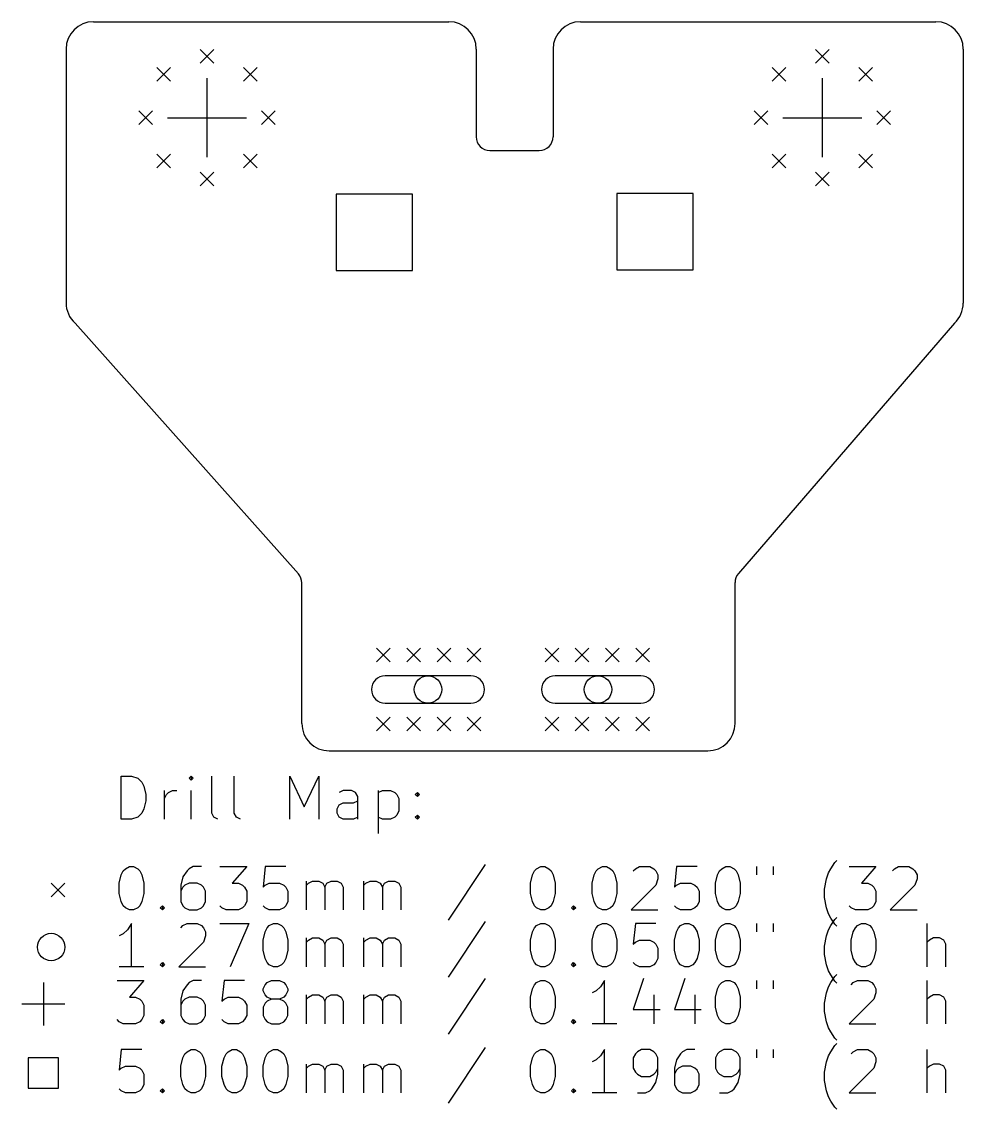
# Model space of a CAD drawing. Extents: x 3.28 to 6.05, y -5.95 to -3.96.
# Drawn here: x 3.284 to 5.001, y -5.946 to -3.962 of the extents above; entities that cross this region are included whole.
import ezdxf

# ---------------------------------------------------------------- set-up
doc = ezdxf.new("R2010")
doc.units = 0
doc.header["$MEASUREMENT"] = 0
doc.layers.add('BLACK', color=7, linetype='CONTINUOUS')

msp = doc.modelspace()

# ---------------------------------------------------------------- linework, layer by layer
at = {"layer": 'BLACK', "linetype": 'CONTINUOUS'}
for p, q in [((3.415, -3.962), (4.063, -3.962)), ((4.303, -3.962), (4.951, -3.962)), ((3.365, -4.012), (3.365, -4.4748)), ((3.6095, -4.0125), (3.6345, -4.0375)), ((3.6345, -4.0125), (3.6095, -4.0375)), ((4.113, -4.012), (4.113, -4.172)), ((4.253, -4.012), (4.253, -4.172)), ((4.7315, -4.0125), (4.7565, -4.0375)), ((4.7565, -4.0125), (4.7315, -4.0375)), ((5.001, -4.012), (5.001, -4.4752)), ((3.5303, -4.0453), (3.5553, -4.0703)), ((3.5553, -4.0453), (3.5303, -4.0703)), ((3.6887, -4.0453), (3.7137, -4.0703)), ((3.7137, -4.0453), (3.6887, -4.0703)), ((4.6523, -4.0453), (4.6773, -4.0703)), ((4.6773, -4.0453), (4.6523, -4.0703)), ((4.8107, -4.0453), (4.8357, -4.0703)), ((4.8357, -4.0453), (4.8107, -4.0703)), ((3.622, -4.065), (3.622, -4.209)), ((4.744, -4.065), (4.744, -4.209)), ((3.4975, -4.1245), (3.5225, -4.1495)), ((3.5225, -4.1245), (3.4975, -4.1495)), ((3.7215, -4.1245), (3.7465, -4.1495)), ((3.7465, -4.1245), (3.7215, -4.1495)), ((4.6195, -4.1245), (4.6445, -4.1495)), ((4.6445, -4.1245), (4.6195, -4.1495)), ((4.8435, -4.1245), (4.8685, -4.1495)), ((4.8685, -4.1245), (4.8435, -4.1495)), ((3.55, -4.137), (3.694, -4.137)), ((4.672, -4.137), (4.816, -4.137)), ((3.5303, -4.2037), (3.5553, -4.2287)), ((3.5553, -4.2037), (3.5303, -4.2287)), ((3.6887, -4.2037), (3.7137, -4.2287)), ((3.7137, -4.2037), (3.6887, -4.2287)), ((4.138, -4.197), (4.228, -4.197)), ((4.6523, -4.2037), (4.6773, -4.2287)), ((4.6773, -4.2037), (4.6523, -4.2287)), ((4.8107, -4.2037), (4.8357, -4.2287)), ((4.8357, -4.2037), (4.8107, -4.2287)), ((3.6095, -4.2365), (3.6345, -4.2615)), ((3.6345, -4.2365), (3.6095, -4.2615)), ((4.7315, -4.2365), (4.7565, -4.2615)), ((4.7565, -4.2365), (4.7315, -4.2615)), ((3.9966, -4.2764), (3.8574, -4.2764)), ((3.8574, -4.2764), (3.8574, -4.4156)), ((3.9966, -4.4156), (3.9966, -4.2764)), ((4.5086, -4.2754), (4.3694, -4.2754)), ((4.3694, -4.2754), (4.3694, -4.4146)), ((4.5086, -4.4146), (4.5086, -4.2754)), ((3.8574, -4.4156), (3.9966, -4.4156)), ((4.3694, -4.4146), (4.5086, -4.4146)), ((3.3815, -4.5119), (3.7887, -4.9691)), ((4.9851, -4.5118), (4.5911, -4.9687)), ((3.795, -5.242), (3.795, -4.9857)), ((4.585, -5.242), (4.585, -4.9851)), ((3.9313, -5.1045), (3.9563, -5.1295)), ((3.9563, -5.1045), (3.9313, -5.1295)), ((3.9864, -5.1045), (4.0114, -5.1295)), ((4.0114, -5.1045), (3.9864, -5.1295)), ((4.0415, -5.1045), (4.0665, -5.1295)), ((4.0665, -5.1045), (4.0415, -5.1295)), ((4.0966, -5.1045), (4.1216, -5.1295)), ((4.1216, -5.1045), (4.0966, -5.1295)), ((4.2384, -5.1045), (4.2634, -5.1295)), ((4.2634, -5.1045), (4.2384, -5.1295)), ((4.2935, -5.1045), (4.3185, -5.1295)), ((4.3185, -5.1045), (4.2935, -5.1295)), ((4.3486, -5.1045), (4.3736, -5.1295)), ((4.3736, -5.1045), (4.3486, -5.1295)), ((4.4037, -5.1045), (4.4287, -5.1295)), ((4.4287, -5.1045), (4.4037, -5.1295)), ((4.103, -5.155), (3.947, -5.155)), ((4.413, -5.155), (4.257, -5.155)), ((3.947, -5.205), (4.103, -5.205)), ((4.257, -5.205), (4.413, -5.205)), ((3.9313, -5.2305), (3.9563, -5.2555)), ((3.9563, -5.2305), (3.9313, -5.2555)), ((3.9864, -5.2305), (4.0114, -5.2555)), ((4.0114, -5.2305), (3.9864, -5.2555)), ((4.0415, -5.2305), (4.0665, -5.2555)), ((4.0665, -5.2305), (4.0415, -5.2555)), ((4.0966, -5.2305), (4.1216, -5.2555)), ((4.1216, -5.2305), (4.0966, -5.2555)), ((4.2384, -5.2305), (4.2634, -5.2555)), ((4.2634, -5.2305), (4.2384, -5.2555)), ((4.2935, -5.2305), (4.3185, -5.2555)), ((4.3185, -5.2305), (4.2935, -5.2555)), ((4.3486, -5.2305), (4.3736, -5.2555)), ((4.3736, -5.2305), (4.3486, -5.2555)), ((4.4037, -5.2305), (4.4287, -5.2555)), ((4.4287, -5.2305), (4.4037, -5.2555)), ((3.845, -5.292), (4.535, -5.292)), ((3.4657, -5.4166), (3.4657, -5.3379)), ((3.4657, -5.3379), (3.4844, -5.3379)), ((3.4844, -5.3379), (3.4957, -5.3416)), ((3.4957, -5.3416), (3.5032, -5.3491)), ((3.5032, -5.3491), (3.5069, -5.3566)), ((3.5932, -5.3379), (3.5894, -5.3416)), ((3.5894, -5.3416), (3.5932, -5.3454)), ((3.5969, -5.3416), (3.5932, -5.3379)), ((3.5932, -5.3379), (3.5932, -5.3454)), ((3.5932, -5.3454), (3.5969, -5.3416)), ((3.6307, -5.4054), (3.6307, -5.3379)), ((3.6719, -5.4054), (3.6719, -5.3379)), ((3.7732, -5.4166), (3.7732, -5.3379)), ((3.7732, -5.3379), (3.7994, -5.3941)), ((3.7994, -5.3941), (3.8257, -5.3379)), ((3.8257, -5.3379), (3.8257, -5.4166)), ((3.5069, -5.3566), (3.5107, -5.3716)), ((3.5107, -5.3716), (3.5107, -5.3829)), ((3.5444, -5.4166), (3.5444, -5.3641)), ((3.5444, -5.3791), (3.5482, -5.3716)), ((3.5482, -5.3716), (3.5519, -5.3679)), ((3.5519, -5.3679), (3.5594, -5.3641)), ((3.5594, -5.3641), (3.5669, -5.3641)), ((3.5932, -5.4166), (3.5932, -5.3641)), ((3.8706, -5.3641), (3.8631, -5.3679)), ((3.8856, -5.3641), (3.8706, -5.3641)), ((3.8931, -5.3679), (3.8856, -5.3641)), ((3.8969, -5.3754), (3.8931, -5.3679)), ((3.8969, -5.4166), (3.8969, -5.3754)), ((3.9344, -5.3641), (3.9344, -5.4428)), ((3.9344, -5.3679), (3.9419, -5.3641)), ((3.9419, -5.3641), (3.9569, -5.3641)), ((3.9569, -5.3641), (3.9644, -5.3679)), ((3.9644, -5.3679), (3.9681, -5.3716)), ((3.9681, -5.3716), (3.9719, -5.3791)), ((4.0019, -5.3716), (4.0056, -5.3679)), ((4.0056, -5.3754), (4.0019, -5.3716)), ((4.0056, -5.3679), (4.0094, -5.3716)), ((4.0056, -5.3679), (4.0056, -5.3754)), ((4.0094, -5.3716), (4.0056, -5.3754)), ((3.5107, -5.3829), (3.5069, -5.3979)), ((3.8594, -5.3979), (3.8631, -5.3904)), ((3.8631, -5.3904), (3.8706, -5.3866)), ((3.8706, -5.3866), (3.8894, -5.3866)), ((3.8894, -5.3866), (3.8969, -5.3829)), ((3.9719, -5.3791), (3.9719, -5.4016)), ((3.4957, -5.4129), (3.4844, -5.4166)), ((3.5032, -5.4054), (3.4957, -5.4129)), ((3.5069, -5.3979), (3.5032, -5.4054)), ((3.6344, -5.4129), (3.6307, -5.4054)), ((3.6419, -5.4166), (3.6344, -5.4129)), ((3.6757, -5.4129), (3.6719, -5.4054)), ((3.6832, -5.4166), (3.6757, -5.4129)), ((3.8594, -5.4054), (3.8594, -5.3979)), ((3.8631, -5.4129), (3.8594, -5.4054)), ((3.8706, -5.4166), (3.8631, -5.4129)), ((3.8969, -5.4129), (3.8894, -5.4166)), ((3.9419, -5.4166), (3.9344, -5.4129)), ((3.9644, -5.4129), (3.9569, -5.4166)), ((3.9681, -5.4091), (3.9644, -5.4129)), ((3.9719, -5.4016), (3.9681, -5.4091)), ((4.0019, -5.4129), (4.0056, -5.4091)), ((4.0056, -5.4166), (4.0019, -5.4129)), ((4.0056, -5.4091), (4.0094, -5.4129)), ((4.0056, -5.4091), (4.0056, -5.4166)), ((4.0094, -5.4129), (4.0056, -5.4166)), ((3.4844, -5.4166), (3.4657, -5.4166)), ((3.8894, -5.4166), (3.8706, -5.4166)), ((3.9569, -5.4166), (3.9419, -5.4166)), ((4.7668, -5.4957), (4.7705, -5.492)), ((3.4657, -5.5182), (3.4694, -5.5107)), ((3.4694, -5.5107), (3.4732, -5.507)), ((3.4732, -5.507), (3.4807, -5.5032)), ((3.4807, -5.5032), (3.4882, -5.5032)), ((3.4882, -5.5032), (3.4957, -5.507)), ((3.4957, -5.507), (3.4994, -5.5107)), ((3.4994, -5.5107), (3.5032, -5.5182)), ((3.5857, -5.5107), (3.5782, -5.522)), ((3.5894, -5.507), (3.5857, -5.5107)), ((3.5969, -5.5032), (3.5894, -5.507)), ((3.6119, -5.5032), (3.5969, -5.5032)), ((3.6457, -5.5032), (3.6944, -5.5032)), ((3.6944, -5.5032), (3.6682, -5.5332)), ((3.7282, -5.5032), (3.7244, -5.5407)), ((3.7657, -5.5032), (3.7282, -5.5032)), ((4.1294, -5.4995), (4.0619, -5.6007)), ((4.2156, -5.5182), (4.2194, -5.5107)), ((4.2194, -5.5107), (4.2231, -5.507)), ((4.2231, -5.507), (4.2306, -5.5032)), ((4.2306, -5.5032), (4.2381, -5.5032)), ((4.2381, -5.5032), (4.2456, -5.507)), ((4.2456, -5.507), (4.2494, -5.5107)), ((4.2494, -5.5107), (4.2531, -5.5182)), ((4.3281, -5.5182), (4.3318, -5.5107)), ((4.3318, -5.5107), (4.3356, -5.507)), ((4.3356, -5.507), (4.3431, -5.5032)), ((4.3431, -5.5032), (4.3506, -5.5032)), ((4.3506, -5.5032), (4.3581, -5.507)), ((4.3581, -5.507), (4.3618, -5.5107)), ((4.3618, -5.5107), (4.3656, -5.5182)), ((4.3993, -5.5107), (4.4031, -5.507)), ((4.4031, -5.507), (4.4106, -5.5032)), ((4.4106, -5.5032), (4.4293, -5.5032)), ((4.4293, -5.5032), (4.4368, -5.507)), ((4.4368, -5.507), (4.4406, -5.5107)), ((4.4406, -5.5107), (4.4443, -5.5182)), ((4.4781, -5.5032), (4.4743, -5.5407)), ((4.5156, -5.5032), (4.4781, -5.5032)), ((4.5531, -5.5182), (4.5568, -5.5107)), ((4.5568, -5.5107), (4.5606, -5.507)), ((4.5606, -5.507), (4.5681, -5.5032)), ((4.5681, -5.5032), (4.5756, -5.5032)), ((4.5756, -5.5032), (4.5831, -5.507)), ((4.5831, -5.507), (4.5868, -5.5107)), ((4.5868, -5.5107), (4.5906, -5.5182)), ((4.6243, -5.5032), (4.6243, -5.5182)), ((4.6543, -5.5032), (4.6543, -5.5182)), ((4.7518, -5.5257), (4.7555, -5.5145)), ((4.7555, -5.5145), (4.7593, -5.507)), ((4.7593, -5.507), (4.7668, -5.4957)), ((4.793, -5.5032), (4.8418, -5.5032)), ((4.8418, -5.5032), (4.8155, -5.5332)), ((4.8718, -5.5107), (4.8755, -5.507)), ((4.8755, -5.507), (4.883, -5.5032)), ((4.883, -5.5032), (4.9018, -5.5032)), ((4.9018, -5.5032), (4.9093, -5.507)), ((4.9093, -5.507), (4.913, -5.5107)), ((4.913, -5.5107), (4.9168, -5.5182)), ((3.338, -5.5334), (3.363, -5.5584)), ((3.363, -5.5334), (3.338, -5.5584)), ((3.4619, -5.5332), (3.4657, -5.5182)), ((3.4619, -5.552), (3.4619, -5.5332)), ((3.5032, -5.5182), (3.5069, -5.5332)), ((3.5069, -5.5332), (3.5069, -5.552)), ((3.5782, -5.522), (3.5744, -5.537)), ((3.5894, -5.5332), (3.5819, -5.537)), ((3.6044, -5.5332), (3.5894, -5.5332)), ((3.6119, -5.537), (3.6044, -5.5332)), ((3.6682, -5.5332), (3.6794, -5.5332)), ((3.6794, -5.5332), (3.6869, -5.537)), ((3.7282, -5.537), (3.7357, -5.5332)), ((3.7357, -5.5332), (3.7544, -5.5332)), ((3.7544, -5.5332), (3.7619, -5.537)), ((3.8032, -5.582), (3.8032, -5.5295)), ((3.8032, -5.537), (3.8069, -5.5332)), ((3.8069, -5.5332), (3.8144, -5.5295)), ((3.8144, -5.5295), (3.8257, -5.5295)), ((3.8257, -5.5295), (3.8332, -5.5332)), ((3.8332, -5.5332), (3.8369, -5.5407)), ((3.8369, -5.5407), (3.8407, -5.5332)), ((3.8407, -5.5332), (3.8482, -5.5295)), ((3.8482, -5.5295), (3.8594, -5.5295)), ((3.8594, -5.5295), (3.8669, -5.5332)), ((3.8669, -5.5332), (3.8706, -5.5407)), ((3.9081, -5.582), (3.9081, -5.5295)), ((3.9081, -5.537), (3.9119, -5.5332)), ((3.9119, -5.5332), (3.9194, -5.5295)), ((3.9194, -5.5295), (3.9306, -5.5295)), ((3.9306, -5.5295), (3.9381, -5.5332)), ((3.9381, -5.5332), (3.9419, -5.5407)), ((3.9419, -5.5407), (3.9456, -5.5332)), ((3.9456, -5.5332), (3.9531, -5.5295)), ((3.9531, -5.5295), (3.9644, -5.5295)), ((3.9644, -5.5295), (3.9719, -5.5332)), ((3.9719, -5.5332), (3.9756, -5.5407)), ((4.2119, -5.5332), (4.2156, -5.5182)), ((4.2119, -5.552), (4.2119, -5.5332)), ((4.2531, -5.5182), (4.2569, -5.5332)), ((4.2569, -5.5332), (4.2569, -5.552)), ((4.3243, -5.5332), (4.3281, -5.5182)), ((4.3243, -5.552), (4.3243, -5.5332)), ((4.3656, -5.5182), (4.3693, -5.5332)), ((4.3693, -5.5332), (4.3693, -5.552)), ((4.4443, -5.5257), (4.4406, -5.537)), ((4.4443, -5.5182), (4.4443, -5.5257)), ((4.4781, -5.537), (4.4856, -5.5332)), ((4.4856, -5.5332), (4.5043, -5.5332)), ((4.5043, -5.5332), (4.5118, -5.537)), ((4.5493, -5.5332), (4.5531, -5.5182)), ((4.5493, -5.552), (4.5493, -5.5332)), ((4.5906, -5.5182), (4.5943, -5.5332)), ((4.5943, -5.5332), (4.5943, -5.552)), ((4.748, -5.5445), (4.7518, -5.5257)), ((4.8155, -5.5332), (4.8268, -5.5332)), ((4.8268, -5.5332), (4.8343, -5.537)), ((4.9168, -5.5257), (4.913, -5.537)), ((4.9168, -5.5182), (4.9168, -5.5257)), ((3.4657, -5.567), (3.4619, -5.552)), ((3.5069, -5.552), (3.5032, -5.567)), ((3.5744, -5.537), (3.5744, -5.567)), ((3.5782, -5.5407), (3.5744, -5.5482)), ((3.5819, -5.537), (3.5782, -5.5407)), ((3.6157, -5.5407), (3.6119, -5.537)), ((3.6194, -5.5482), (3.6157, -5.5407)), ((3.6194, -5.567), (3.6194, -5.5482)), ((3.6869, -5.537), (3.6907, -5.5407)), ((3.6907, -5.5407), (3.6944, -5.5482)), ((3.6944, -5.5482), (3.6944, -5.567)), ((3.7244, -5.5407), (3.7282, -5.537)), ((3.7619, -5.537), (3.7657, -5.5407)), ((3.7657, -5.5407), (3.7694, -5.5482)), ((3.7694, -5.5482), (3.7694, -5.567)), ((3.8369, -5.5407), (3.8369, -5.582)), ((3.8706, -5.5407), (3.8706, -5.582)), ((3.9419, -5.5407), (3.9419, -5.582)), ((3.9756, -5.5407), (3.9756, -5.582)), ((4.2156, -5.567), (4.2119, -5.552)), ((4.2569, -5.552), (4.2531, -5.567)), ((4.3281, -5.567), (4.3243, -5.552)), ((4.3693, -5.552), (4.3656, -5.567)), ((4.4406, -5.537), (4.3956, -5.582)), ((4.4743, -5.5407), (4.4781, -5.537)), ((4.5118, -5.537), (4.5156, -5.5407)), ((4.5156, -5.5407), (4.5193, -5.5482)), ((4.5193, -5.5482), (4.5193, -5.567)), ((4.5531, -5.567), (4.5493, -5.552)), ((4.5943, -5.552), (4.5906, -5.567)), ((4.748, -5.5595), (4.748, -5.5445)), ((4.8343, -5.537), (4.838, -5.5407)), ((4.838, -5.5407), (4.8418, -5.5482)), ((4.8418, -5.5482), (4.8418, -5.567)), ((4.913, -5.537), (4.868, -5.582)), ((3.4694, -5.5745), (3.4657, -5.567)), ((3.4732, -5.5782), (3.4694, -5.5745)), ((3.4994, -5.5745), (3.4957, -5.5782)), ((3.5032, -5.567), (3.4994, -5.5745)), ((3.5369, -5.5782), (3.5407, -5.5745)), ((3.5407, -5.5745), (3.5444, -5.5782)), ((3.5407, -5.5745), (3.5407, -5.582)), ((3.5744, -5.567), (3.5782, -5.5745)), ((3.5782, -5.5745), (3.5819, -5.5782)), ((3.6119, -5.5782), (3.6157, -5.5745)), ((3.6157, -5.5745), (3.6194, -5.567)), ((3.6494, -5.5782), (3.6457, -5.5745)), ((3.6907, -5.5745), (3.6869, -5.5782)), ((3.6944, -5.567), (3.6907, -5.5745)), ((3.7282, -5.5782), (3.7244, -5.5745)), ((3.7657, -5.5745), (3.7619, -5.5782)), ((3.7694, -5.567), (3.7657, -5.5745)), ((4.2194, -5.5745), (4.2156, -5.567)), ((4.2231, -5.5782), (4.2194, -5.5745)), ((4.2494, -5.5745), (4.2456, -5.5782)), ((4.2531, -5.567), (4.2494, -5.5745)), ((4.2868, -5.5782), (4.2906, -5.5745)), ((4.2906, -5.5745), (4.2943, -5.5782)), ((4.2906, -5.5745), (4.2906, -5.582)), ((4.3318, -5.5745), (4.3281, -5.567)), ((4.3356, -5.5782), (4.3318, -5.5745)), ((4.3618, -5.5745), (4.3581, -5.5782)), ((4.3656, -5.567), (4.3618, -5.5745)), ((4.4781, -5.5782), (4.4743, -5.5745)), ((4.5156, -5.5745), (4.5118, -5.5782)), ((4.5193, -5.567), (4.5156, -5.5745)), ((4.5568, -5.5745), (4.5531, -5.567)), ((4.5606, -5.5782), (4.5568, -5.5745)), ((4.5868, -5.5745), (4.5831, -5.5782)), ((4.5906, -5.567), (4.5868, -5.5745)), ((4.7518, -5.5782), (4.748, -5.5595)), ((4.7968, -5.5782), (4.793, -5.5745)), ((4.838, -5.5745), (4.8343, -5.5782)), ((4.8418, -5.567), (4.838, -5.5745)), ((3.4807, -5.582), (3.4732, -5.5782)), ((3.4882, -5.582), (3.4807, -5.582)), ((3.4957, -5.5782), (3.4882, -5.582)), ((3.5407, -5.582), (3.5369, -5.5782)), ((3.5444, -5.5782), (3.5407, -5.582)), ((3.5819, -5.5782), (3.5894, -5.582)), ((3.5894, -5.582), (3.6044, -5.582)), ((3.6044, -5.582), (3.6119, -5.5782)), ((3.6569, -5.582), (3.6494, -5.5782)), ((3.6794, -5.582), (3.6569, -5.582)), ((3.6869, -5.5782), (3.6794, -5.582)), ((3.7357, -5.582), (3.7282, -5.5782)), ((3.7544, -5.582), (3.7357, -5.582)), ((3.7619, -5.5782), (3.7544, -5.582)), ((4.2306, -5.582), (4.2231, -5.5782)), ((4.2381, -5.582), (4.2306, -5.582)), ((4.2456, -5.5782), (4.2381, -5.582)), ((4.2906, -5.582), (4.2868, -5.5782)), ((4.2943, -5.5782), (4.2906, -5.582)), ((4.3431, -5.582), (4.3356, -5.5782)), ((4.3506, -5.582), (4.3431, -5.582)), ((4.3581, -5.5782), (4.3506, -5.582)), ((4.3956, -5.582), (4.4443, -5.582)), ((4.4856, -5.582), (4.4781, -5.5782)), ((4.5043, -5.582), (4.4856, -5.582)), ((4.5118, -5.5782), (4.5043, -5.582)), ((4.5681, -5.582), (4.5606, -5.5782)), ((4.5756, -5.582), (4.5681, -5.582)), ((4.5831, -5.5782), (4.5756, -5.582)), ((4.7555, -5.5895), (4.7518, -5.5782)), ((4.7593, -5.597), (4.7555, -5.5895)), ((4.8043, -5.582), (4.7968, -5.5782)), ((4.8268, -5.582), (4.8043, -5.582)), ((4.8343, -5.5782), (4.8268, -5.582)), ((4.868, -5.582), (4.9168, -5.582)), ((3.4844, -5.6072), (3.4769, -5.6184)), ((3.4844, -5.6859), (3.4844, -5.6072)), ((3.5744, -5.6147), (3.5782, -5.6109)), ((3.5782, -5.6109), (3.5857, -5.6072)), ((3.5857, -5.6072), (3.6044, -5.6072)), ((3.6044, -5.6072), (3.6119, -5.6109)), ((3.6119, -5.6109), (3.6157, -5.6147)), ((3.6457, -5.6072), (3.6982, -5.6072)), ((3.6982, -5.6072), (3.6644, -5.6859)), ((3.7319, -5.6147), (3.7357, -5.6109)), ((3.7357, -5.6109), (3.7432, -5.6072)), ((3.7432, -5.6072), (3.7507, -5.6072)), ((3.7507, -5.6072), (3.7582, -5.6109)), ((3.7582, -5.6109), (3.7619, -5.6147)), ((4.1294, -5.6034), (4.0619, -5.7046)), ((4.2194, -5.6147), (4.2231, -5.6109)), ((4.2231, -5.6109), (4.2306, -5.6072)), ((4.2306, -5.6072), (4.2381, -5.6072)), ((4.2381, -5.6072), (4.2456, -5.6109)), ((4.2456, -5.6109), (4.2494, -5.6147)), ((4.3318, -5.6147), (4.3356, -5.6109)), ((4.3356, -5.6109), (4.3431, -5.6072)), ((4.3431, -5.6072), (4.3506, -5.6072)), ((4.3506, -5.6072), (4.3581, -5.6109)), ((4.3581, -5.6109), (4.3618, -5.6147)), ((4.4031, -5.6072), (4.3993, -5.6446)), ((4.4406, -5.6072), (4.4031, -5.6072)), ((4.4818, -5.6147), (4.4856, -5.6109)), ((4.4856, -5.6109), (4.4931, -5.6072)), ((4.4931, -5.6072), (4.5006, -5.6072)), ((4.5006, -5.6072), (4.5081, -5.6109)), ((4.5081, -5.6109), (4.5118, -5.6147)), ((4.5568, -5.6147), (4.5606, -5.6109)), ((4.5606, -5.6109), (4.5681, -5.6072)), ((4.5681, -5.6072), (4.5756, -5.6072)), ((4.5756, -5.6072), (4.5831, -5.6109)), ((4.5831, -5.6109), (4.5868, -5.6147)), ((4.6243, -5.6072), (4.6243, -5.6221)), ((4.6543, -5.6072), (4.6543, -5.6221)), ((4.7555, -5.6184), (4.7593, -5.6109)), ((4.7668, -5.6082), (4.7593, -5.597)), ((4.7593, -5.6109), (4.7668, -5.5997)), ((4.7668, -5.5997), (4.7705, -5.5959)), ((4.7705, -5.612), (4.7668, -5.6082)), ((4.8043, -5.6147), (4.808, -5.6109)), ((4.808, -5.6109), (4.8155, -5.6072)), ((4.8155, -5.6072), (4.823, -5.6072)), ((4.823, -5.6072), (4.8305, -5.6109)), ((4.8305, -5.6109), (4.8343, -5.6147)), ((4.9355, -5.6859), (4.9355, -5.6072)), ((3.4694, -5.6259), (3.4619, -5.6296)), ((3.4769, -5.6184), (3.4694, -5.6259)), ((3.6157, -5.6147), (3.6194, -5.6221)), ((3.6194, -5.6296), (3.6157, -5.6409)), ((3.6194, -5.6221), (3.6194, -5.6296)), ((3.7244, -5.6371), (3.7282, -5.6221)), ((3.7282, -5.6221), (3.7319, -5.6147)), ((3.7619, -5.6147), (3.7657, -5.6221)), ((3.7657, -5.6221), (3.7694, -5.6371)), ((3.8032, -5.6859), (3.8032, -5.6334)), ((3.8069, -5.6371), (3.8144, -5.6334)), ((3.8144, -5.6334), (3.8257, -5.6334)), ((3.8257, -5.6334), (3.8332, -5.6371)), ((3.8407, -5.6371), (3.8482, -5.6334)), ((3.8482, -5.6334), (3.8594, -5.6334)), ((3.8594, -5.6334), (3.8669, -5.6371)), ((3.9081, -5.6859), (3.9081, -5.6334)), ((3.9119, -5.6371), (3.9194, -5.6334)), ((3.9194, -5.6334), (3.9306, -5.6334)), ((3.9306, -5.6334), (3.9381, -5.6371)), ((3.9456, -5.6371), (3.9531, -5.6334)), ((3.9531, -5.6334), (3.9644, -5.6334)), ((3.9644, -5.6334), (3.9719, -5.6371)), ((4.2119, -5.6371), (4.2156, -5.6221)), ((4.2156, -5.6221), (4.2194, -5.6147)), ((4.2494, -5.6147), (4.2531, -5.6221)), ((4.2531, -5.6221), (4.2569, -5.6371)), ((4.3243, -5.6371), (4.3281, -5.6221)), ((4.3281, -5.6221), (4.3318, -5.6147)), ((4.3618, -5.6147), (4.3656, -5.6221)), ((4.3656, -5.6221), (4.3693, -5.6371)), ((4.4743, -5.6371), (4.4781, -5.6221)), ((4.4781, -5.6221), (4.4818, -5.6147)), ((4.5118, -5.6147), (4.5156, -5.6221)), ((4.5156, -5.6221), (4.5193, -5.6371)), ((4.5493, -5.6371), (4.5531, -5.6221)), ((4.5531, -5.6221), (4.5568, -5.6147)), ((4.5868, -5.6147), (4.5906, -5.6221)), ((4.5906, -5.6221), (4.5943, -5.6371)), ((4.748, -5.6484), (4.7518, -5.6296)), ((4.7518, -5.6296), (4.7555, -5.6184)), ((4.7968, -5.6371), (4.8005, -5.6221)), ((4.8005, -5.6221), (4.8043, -5.6147)), ((4.8343, -5.6147), (4.838, -5.6221)), ((4.838, -5.6221), (4.8418, -5.6371)), ((4.9468, -5.6334), (4.9393, -5.6371)), ((4.958, -5.6334), (4.9468, -5.6334)), ((4.9655, -5.6371), (4.958, -5.6334)), ((3.6157, -5.6409), (3.5707, -5.6859)), ((3.7244, -5.6559), (3.7244, -5.6371)), ((3.7694, -5.6371), (3.7694, -5.6559)), ((3.8032, -5.6409), (3.8069, -5.6371)), ((3.8332, -5.6371), (3.8369, -5.6446)), ((3.8369, -5.6446), (3.8407, -5.6371)), ((3.8369, -5.6446), (3.8369, -5.6859)), ((3.8669, -5.6371), (3.8706, -5.6446)), ((3.8706, -5.6446), (3.8706, -5.6859)), ((3.9081, -5.6409), (3.9119, -5.6371)), ((3.9381, -5.6371), (3.9419, -5.6446)), ((3.9419, -5.6446), (3.9456, -5.6371)), ((3.9419, -5.6446), (3.9419, -5.6859)), ((3.9719, -5.6371), (3.9756, -5.6446)), ((3.9756, -5.6446), (3.9756, -5.6859)), ((4.2119, -5.6559), (4.2119, -5.6371)), ((4.2569, -5.6371), (4.2569, -5.6559)), ((4.3243, -5.6559), (4.3243, -5.6371)), ((4.3693, -5.6371), (4.3693, -5.6559)), ((4.3993, -5.6446), (4.4031, -5.6409)), ((4.4031, -5.6409), (4.4106, -5.6371)), ((4.4106, -5.6371), (4.4293, -5.6371)), ((4.4293, -5.6371), (4.4368, -5.6409)), ((4.4368, -5.6409), (4.4406, -5.6446)), ((4.4406, -5.6446), (4.4443, -5.6521)), ((4.4443, -5.6521), (4.4443, -5.6709)), ((4.4743, -5.6559), (4.4743, -5.6371)), ((4.5193, -5.6371), (4.5193, -5.6559)), ((4.5493, -5.6559), (4.5493, -5.6371)), ((4.5943, -5.6371), (4.5943, -5.6559)), ((4.748, -5.6634), (4.748, -5.6484)), ((4.7968, -5.6559), (4.7968, -5.6371)), ((4.8418, -5.6371), (4.8418, -5.6559)), ((4.9393, -5.6371), (4.9355, -5.6409)), ((4.9693, -5.6446), (4.9655, -5.6371)), ((4.9693, -5.6859), (4.9693, -5.6446)), ((3.7282, -5.6709), (3.7244, -5.6559)), ((3.7319, -5.6784), (3.7282, -5.6709)), ((3.7657, -5.6709), (3.7619, -5.6784)), ((3.7694, -5.6559), (3.7657, -5.6709)), ((4.2156, -5.6709), (4.2119, -5.6559)), ((4.2194, -5.6784), (4.2156, -5.6709)), ((4.2531, -5.6709), (4.2494, -5.6784)), ((4.2569, -5.6559), (4.2531, -5.6709)), ((4.3281, -5.6709), (4.3243, -5.6559)), ((4.3318, -5.6784), (4.3281, -5.6709)), ((4.3656, -5.6709), (4.3618, -5.6784)), ((4.3693, -5.6559), (4.3656, -5.6709)), ((4.4443, -5.6709), (4.4406, -5.6784)), ((4.4781, -5.6709), (4.4743, -5.6559)), ((4.4818, -5.6784), (4.4781, -5.6709)), ((4.5156, -5.6709), (4.5118, -5.6784)), ((4.5193, -5.6559), (4.5156, -5.6709)), ((4.5531, -5.6709), (4.5493, -5.6559)), ((4.5568, -5.6784), (4.5531, -5.6709)), ((4.5906, -5.6709), (4.5868, -5.6784)), ((4.5943, -5.6559), (4.5906, -5.6709)), ((4.7518, -5.6821), (4.748, -5.6634)), ((4.8005, -5.6709), (4.7968, -5.6559)), ((4.8043, -5.6784), (4.8005, -5.6709)), ((4.838, -5.6709), (4.8343, -5.6784)), ((4.8418, -5.6559), (4.838, -5.6709)), ((3.5069, -5.6859), (3.4619, -5.6859)), ((3.5369, -5.6821), (3.5407, -5.6784)), ((3.5407, -5.6859), (3.5369, -5.6821)), ((3.5407, -5.6784), (3.5444, -5.6821)), ((3.5407, -5.6784), (3.5407, -5.6859)), ((3.5444, -5.6821), (3.5407, -5.6859)), ((3.5707, -5.6859), (3.6194, -5.6859)), ((3.7357, -5.6821), (3.7319, -5.6784)), ((3.7432, -5.6859), (3.7357, -5.6821)), ((3.7507, -5.6859), (3.7432, -5.6859)), ((3.7582, -5.6821), (3.7507, -5.6859)), ((3.7619, -5.6784), (3.7582, -5.6821)), ((4.2231, -5.6821), (4.2194, -5.6784)), ((4.2306, -5.6859), (4.2231, -5.6821)), ((4.2381, -5.6859), (4.2306, -5.6859)), ((4.2456, -5.6821), (4.2381, -5.6859)), ((4.2494, -5.6784), (4.2456, -5.6821)), ((4.2868, -5.6821), (4.2906, -5.6784)), ((4.2906, -5.6859), (4.2868, -5.6821)), ((4.2906, -5.6784), (4.2943, -5.6821)), ((4.2906, -5.6784), (4.2906, -5.6859)), ((4.2943, -5.6821), (4.2906, -5.6859)), ((4.3356, -5.6821), (4.3318, -5.6784)), ((4.3431, -5.6859), (4.3356, -5.6821)), ((4.3506, -5.6859), (4.3431, -5.6859)), ((4.3581, -5.6821), (4.3506, -5.6859)), ((4.3618, -5.6784), (4.3581, -5.6821)), ((4.4031, -5.6821), (4.3993, -5.6784)), ((4.4106, -5.6859), (4.4031, -5.6821)), ((4.4293, -5.6859), (4.4106, -5.6859)), ((4.4368, -5.6821), (4.4293, -5.6859)), ((4.4406, -5.6784), (4.4368, -5.6821)), ((4.4856, -5.6821), (4.4818, -5.6784)), ((4.4931, -5.6859), (4.4856, -5.6821)), ((4.5006, -5.6859), (4.4931, -5.6859)), ((4.5081, -5.6821), (4.5006, -5.6859)), ((4.5118, -5.6784), (4.5081, -5.6821)), ((4.5606, -5.6821), (4.5568, -5.6784)), ((4.5681, -5.6859), (4.5606, -5.6821)), ((4.5756, -5.6859), (4.5681, -5.6859)), ((4.5831, -5.6821), (4.5756, -5.6859)), ((4.5868, -5.6784), (4.5831, -5.6821)), ((4.7555, -5.6934), (4.7518, -5.6821)), ((4.7593, -5.7009), (4.7555, -5.6934)), ((4.808, -5.6821), (4.8043, -5.6784)), ((4.8155, -5.6859), (4.808, -5.6821)), ((4.823, -5.6859), (4.8155, -5.6859)), ((4.8305, -5.6821), (4.823, -5.6859)), ((4.8343, -5.6784), (4.8305, -5.6821)), ((3.4582, -5.7111), (3.5069, -5.7111)), ((3.5069, -5.7111), (3.4807, -5.7411)), ((3.5969, -5.7111), (3.5894, -5.7148)), ((3.6119, -5.7111), (3.5969, -5.7111)), ((3.6532, -5.7111), (3.6494, -5.7486)), ((3.6907, -5.7111), (3.6532, -5.7111)), ((3.7319, -5.7148), (3.7394, -5.7111)), ((3.7394, -5.7111), (3.7544, -5.7111)), ((3.7544, -5.7111), (3.7619, -5.7148)), ((4.1294, -5.7073), (4.0619, -5.8086)), ((4.2231, -5.7148), (4.2306, -5.7111)), ((4.2306, -5.7111), (4.2381, -5.7111)), ((4.2381, -5.7111), (4.2456, -5.7148)), ((4.3468, -5.7111), (4.3393, -5.7223)), ((4.3468, -5.7898), (4.3468, -5.7111)), ((4.4181, -5.7073), (4.3993, -5.7636)), ((4.4931, -5.7073), (4.4743, -5.7636)), ((4.5606, -5.7148), (4.5681, -5.7111)), ((4.5681, -5.7111), (4.5756, -5.7111)), ((4.5756, -5.7111), (4.5831, -5.7148)), ((4.6243, -5.7111), (4.6243, -5.7261)), ((4.6543, -5.7111), (4.6543, -5.7261)), ((4.7668, -5.7121), (4.7593, -5.7009)), ((4.7593, -5.7148), (4.7668, -5.7036)), ((4.7668, -5.7036), (4.7705, -5.6998)), ((4.7705, -5.7159), (4.7668, -5.7121)), ((4.8005, -5.7148), (4.808, -5.7111)), ((4.808, -5.7111), (4.8268, -5.7111)), ((4.8268, -5.7111), (4.8343, -5.7148)), ((4.9355, -5.7898), (4.9355, -5.7111)), ((3.3237, -5.7144), (3.3237, -5.7932)), ((3.5782, -5.7298), (3.5744, -5.7448)), ((3.5857, -5.7186), (3.5782, -5.7298)), ((3.5894, -5.7148), (3.5857, -5.7186)), ((3.7244, -5.7261), (3.7282, -5.7186)), ((3.7244, -5.7298), (3.7244, -5.7261)), ((3.7282, -5.7373), (3.7244, -5.7298)), ((3.7282, -5.7186), (3.7319, -5.7148)), ((3.7619, -5.7148), (3.7657, -5.7186)), ((3.7657, -5.7186), (3.7694, -5.7261)), ((3.7694, -5.7298), (3.7657, -5.7373)), ((3.7694, -5.7261), (3.7694, -5.7298)), ((4.2119, -5.7411), (4.2156, -5.7261)), ((4.2156, -5.7261), (4.2194, -5.7186)), ((4.2194, -5.7186), (4.2231, -5.7148)), ((4.2456, -5.7148), (4.2494, -5.7186)), ((4.2494, -5.7186), (4.2531, -5.7261)), ((4.2531, -5.7261), (4.2569, -5.7411)), ((4.3318, -5.7298), (4.3243, -5.7336)), ((4.3393, -5.7223), (4.3318, -5.7298)), ((4.5493, -5.7411), (4.5531, -5.7261)), ((4.5531, -5.7261), (4.5568, -5.7186)), ((4.5568, -5.7186), (4.5606, -5.7148)), ((4.5831, -5.7148), (4.5868, -5.7186)), ((4.5868, -5.7186), (4.5906, -5.7261)), ((4.5906, -5.7261), (4.5943, -5.7411)), ((4.7518, -5.7336), (4.7555, -5.7223)), ((4.7555, -5.7223), (4.7593, -5.7148)), ((4.7968, -5.7186), (4.8005, -5.7148)), ((4.8343, -5.7148), (4.838, -5.7186)), ((4.838, -5.7186), (4.8418, -5.7261)), ((4.8418, -5.7261), (4.8418, -5.7336)), ((3.4807, -5.7411), (3.4919, -5.7411)), ((3.4919, -5.7411), (3.4994, -5.7448)), ((3.4994, -5.7448), (3.5032, -5.7486)), ((3.5032, -5.7486), (3.5069, -5.7561)), ((3.5744, -5.7448), (3.5744, -5.7748)), ((3.5782, -5.7486), (3.5744, -5.7561)), ((3.5819, -5.7448), (3.5782, -5.7486)), ((3.5894, -5.7411), (3.5819, -5.7448)), ((3.6044, -5.7411), (3.5894, -5.7411)), ((3.6119, -5.7448), (3.6044, -5.7411)), ((3.6157, -5.7486), (3.6119, -5.7448)), ((3.6194, -5.7561), (3.6157, -5.7486)), ((3.6494, -5.7486), (3.6532, -5.7448)), ((3.6532, -5.7448), (3.6607, -5.7411)), ((3.6607, -5.7411), (3.6794, -5.7411)), ((3.6794, -5.7411), (3.6869, -5.7448)), ((3.6869, -5.7448), (3.6907, -5.7486)), ((3.6907, -5.7486), (3.6944, -5.7561)), ((3.7282, -5.7523), (3.7244, -5.7598)), ((3.7319, -5.7411), (3.7282, -5.7373)), ((3.7319, -5.7486), (3.7282, -5.7523)), ((3.7394, -5.7448), (3.7319, -5.7411)), ((3.7394, -5.7448), (3.7319, -5.7486)), ((3.7544, -5.7448), (3.7394, -5.7448)), ((3.7619, -5.7411), (3.7544, -5.7448)), ((3.7619, -5.7486), (3.7544, -5.7448)), ((3.7657, -5.7373), (3.7619, -5.7411)), ((3.7657, -5.7523), (3.7619, -5.7486)), ((3.7694, -5.7598), (3.7657, -5.7523)), ((3.8032, -5.7898), (3.8032, -5.7373)), ((3.8032, -5.7448), (3.8069, -5.7411)), ((3.8069, -5.7411), (3.8144, -5.7373)), ((3.8144, -5.7373), (3.8257, -5.7373)), ((3.8257, -5.7373), (3.8332, -5.7411)), ((3.8332, -5.7411), (3.8369, -5.7486)), ((3.8369, -5.7486), (3.8407, -5.7411)), ((3.8369, -5.7486), (3.8369, -5.7898)), ((3.8407, -5.7411), (3.8482, -5.7373)), ((3.8482, -5.7373), (3.8594, -5.7373)), ((3.8594, -5.7373), (3.8669, -5.7411)), ((3.8669, -5.7411), (3.8706, -5.7486)), ((3.8706, -5.7486), (3.8706, -5.7898)), ((3.9081, -5.7898), (3.9081, -5.7373)), ((3.9081, -5.7448), (3.9119, -5.7411)), ((3.9119, -5.7411), (3.9194, -5.7373)), ((3.9194, -5.7373), (3.9306, -5.7373)), ((3.9306, -5.7373), (3.9381, -5.7411)), ((3.9381, -5.7411), (3.9419, -5.7486)), ((3.9419, -5.7486), (3.9456, -5.7411)), ((3.9419, -5.7486), (3.9419, -5.7898)), ((3.9456, -5.7411), (3.9531, -5.7373)), ((3.9531, -5.7373), (3.9644, -5.7373)), ((3.9644, -5.7373), (3.9719, -5.7411)), ((3.9719, -5.7411), (3.9756, -5.7486)), ((3.9756, -5.7486), (3.9756, -5.7898)), ((4.2119, -5.7598), (4.2119, -5.7411)), ((4.2569, -5.7411), (4.2569, -5.7598)), ((4.4368, -5.7373), (4.4368, -5.7898)), ((4.5118, -5.7373), (4.5118, -5.7898)), ((4.5493, -5.7598), (4.5493, -5.7411)), ((4.5943, -5.7411), (4.5943, -5.7598)), ((4.748, -5.7523), (4.7518, -5.7336)), ((4.748, -5.7673), (4.748, -5.7523)), ((4.838, -5.7448), (4.793, -5.7898)), ((4.8418, -5.7336), (4.838, -5.7448)), ((4.9393, -5.7411), (4.9355, -5.7448)), ((4.9468, -5.7373), (4.9393, -5.7411)), ((4.958, -5.7373), (4.9468, -5.7373)), ((4.9655, -5.7411), (4.958, -5.7373)), ((4.9693, -5.7486), (4.9655, -5.7411)), ((4.9693, -5.7898), (4.9693, -5.7486)), ((3.2843, -5.7538), (3.363, -5.7538)), ((3.5069, -5.7561), (3.5069, -5.7748)), ((3.6194, -5.7748), (3.6194, -5.7561)), ((3.6944, -5.7561), (3.6944, -5.7748)), ((3.7244, -5.7598), (3.7244, -5.7748)), ((3.7694, -5.7748), (3.7694, -5.7598)), ((4.2156, -5.7748), (4.2119, -5.7598)), ((4.2569, -5.7598), (4.2531, -5.7748)), ((4.3993, -5.7636), (4.4481, -5.7636)), ((4.4743, -5.7636), (4.5231, -5.7636)), ((4.5531, -5.7748), (4.5493, -5.7598)), ((4.5943, -5.7598), (4.5906, -5.7748)), ((4.7518, -5.7861), (4.748, -5.7673)), ((3.4619, -5.7861), (3.4582, -5.7823)), ((3.4694, -5.7898), (3.4619, -5.7861)), ((3.4919, -5.7898), (3.4694, -5.7898)), ((3.4994, -5.7861), (3.4919, -5.7898)), ((3.5032, -5.7823), (3.4994, -5.7861)), ((3.5069, -5.7748), (3.5032, -5.7823)), ((3.5369, -5.7861), (3.5407, -5.7823)), ((3.5407, -5.7898), (3.5369, -5.7861)), ((3.5407, -5.7823), (3.5444, -5.7861)), ((3.5407, -5.7823), (3.5407, -5.7898)), ((3.5444, -5.7861), (3.5407, -5.7898)), ((3.5744, -5.7748), (3.5782, -5.7823)), ((3.5782, -5.7823), (3.5819, -5.7861)), ((3.5819, -5.7861), (3.5894, -5.7898)), ((3.5894, -5.7898), (3.6044, -5.7898)), ((3.6044, -5.7898), (3.6119, -5.7861)), ((3.6119, -5.7861), (3.6157, -5.7823)), ((3.6157, -5.7823), (3.6194, -5.7748)), ((3.6532, -5.7861), (3.6494, -5.7823)), ((3.6607, -5.7898), (3.6532, -5.7861)), ((3.6794, -5.7898), (3.6607, -5.7898)), ((3.6869, -5.7861), (3.6794, -5.7898)), ((3.6907, -5.7823), (3.6869, -5.7861)), ((3.6944, -5.7748), (3.6907, -5.7823)), ((3.7244, -5.7748), (3.7282, -5.7823)), ((3.7282, -5.7823), (3.7319, -5.7861)), ((3.7319, -5.7861), (3.7394, -5.7898)), ((3.7394, -5.7898), (3.7544, -5.7898)), ((3.7544, -5.7898), (3.7619, -5.7861)), ((3.7619, -5.7861), (3.7657, -5.7823)), ((3.7657, -5.7823), (3.7694, -5.7748)), ((4.2194, -5.7823), (4.2156, -5.7748)), ((4.2231, -5.7861), (4.2194, -5.7823)), ((4.2306, -5.7898), (4.2231, -5.7861)), ((4.2381, -5.7898), (4.2306, -5.7898)), ((4.2456, -5.7861), (4.2381, -5.7898)), ((4.2494, -5.7823), (4.2456, -5.7861)), ((4.2531, -5.7748), (4.2494, -5.7823)), ((4.2868, -5.7861), (4.2906, -5.7823)), ((4.2906, -5.7898), (4.2868, -5.7861)), ((4.2906, -5.7823), (4.2943, -5.7861)), ((4.2906, -5.7823), (4.2906, -5.7898)), ((4.2943, -5.7861), (4.2906, -5.7898)), ((4.3693, -5.7898), (4.3243, -5.7898)), ((4.5568, -5.7823), (4.5531, -5.7748)), ((4.5606, -5.7861), (4.5568, -5.7823)), ((4.5681, -5.7898), (4.5606, -5.7861)), ((4.5756, -5.7898), (4.5681, -5.7898)), ((4.5831, -5.7861), (4.5756, -5.7898)), ((4.5868, -5.7823), (4.5831, -5.7861)), ((4.5906, -5.7748), (4.5868, -5.7823)), ((4.7555, -5.7973), (4.7518, -5.7861)), ((4.793, -5.7898), (4.8418, -5.7898)), ((4.7593, -5.8048), (4.7555, -5.7973)), ((4.7668, -5.8161), (4.7593, -5.8048)), ((4.7593, -5.8408), (4.7668, -5.8296)), ((4.7705, -5.8198), (4.7668, -5.8161)), ((4.7668, -5.8296), (4.7705, -5.8258)), ((3.3515, -5.852), (3.2958, -5.852)), ((3.2958, -5.852), (3.2958, -5.9076)), ((3.3515, -5.9076), (3.3515, -5.852)), ((3.4657, -5.8371), (3.4619, -5.8746)), ((3.5032, -5.8371), (3.4657, -5.8371)), ((3.5744, -5.8671), (3.5782, -5.8521)), ((3.5782, -5.8521), (3.5819, -5.8446)), ((3.5819, -5.8446), (3.5857, -5.8408)), ((3.5857, -5.8408), (3.5932, -5.8371)), ((3.5932, -5.8371), (3.6007, -5.8371)), ((3.6007, -5.8371), (3.6082, -5.8408)), ((3.6082, -5.8408), (3.6119, -5.8446)), ((3.6119, -5.8446), (3.6157, -5.8521)), ((3.6157, -5.8521), (3.6194, -5.8671)), ((3.6494, -5.8671), (3.6532, -5.8521)), ((3.6532, -5.8521), (3.6569, -5.8446)), ((3.6569, -5.8446), (3.6607, -5.8408)), ((3.6607, -5.8408), (3.6682, -5.8371)), ((3.6682, -5.8371), (3.6757, -5.8371)), ((3.6757, -5.8371), (3.6832, -5.8408)), ((3.6832, -5.8408), (3.6869, -5.8446)), ((3.6869, -5.8446), (3.6907, -5.8521)), ((3.6907, -5.8521), (3.6944, -5.8671)), ((3.7244, -5.8671), (3.7282, -5.8521)), ((3.7282, -5.8521), (3.7319, -5.8446)), ((3.7319, -5.8446), (3.7357, -5.8408)), ((3.7357, -5.8408), (3.7432, -5.8371)), ((3.7432, -5.8371), (3.7507, -5.8371)), ((3.7507, -5.8371), (3.7582, -5.8408)), ((3.7582, -5.8408), (3.7619, -5.8446)), ((3.7619, -5.8446), (3.7657, -5.8521)), ((3.7657, -5.8521), (3.7694, -5.8671)), ((4.1294, -5.8333), (4.0619, -5.9346)), ((4.2119, -5.8671), (4.2156, -5.8521)), ((4.2156, -5.8521), (4.2194, -5.8446)), ((4.2194, -5.8446), (4.2231, -5.8408)), ((4.2231, -5.8408), (4.2306, -5.8371)), ((4.2306, -5.8371), (4.2381, -5.8371)), ((4.2381, -5.8371), (4.2456, -5.8408)), ((4.2456, -5.8408), (4.2494, -5.8446)), ((4.2494, -5.8446), (4.2531, -5.8521)), ((4.2531, -5.8521), (4.2569, -5.8671)), ((4.3393, -5.8483), (4.3318, -5.8558)), ((4.3468, -5.8371), (4.3393, -5.8483)), ((4.3468, -5.9158), (4.3468, -5.8371)), ((4.4031, -5.8446), (4.3993, -5.8521)), ((4.3993, -5.8521), (4.3993, -5.8708)), ((4.4068, -5.8408), (4.4031, -5.8446)), ((4.4143, -5.8371), (4.4068, -5.8408)), ((4.4293, -5.8371), (4.4143, -5.8371)), ((4.4368, -5.8408), (4.4293, -5.8371)), ((4.4406, -5.8446), (4.4368, -5.8408)), ((4.4443, -5.8521), (4.4406, -5.8446)), ((4.4443, -5.8821), (4.4443, -5.8521)), ((4.4856, -5.8446), (4.4781, -5.8558)), ((4.4893, -5.8408), (4.4856, -5.8446)), ((4.4968, -5.8371), (4.4893, -5.8408)), ((4.5118, -5.8371), (4.4968, -5.8371)), ((4.5531, -5.8446), (4.5493, -5.8521)), ((4.5493, -5.8521), (4.5493, -5.8708)), ((4.5568, -5.8408), (4.5531, -5.8446)), ((4.5643, -5.8371), (4.5568, -5.8408)), ((4.5793, -5.8371), (4.5643, -5.8371)), ((4.5868, -5.8408), (4.5793, -5.8371)), ((4.5906, -5.8446), (4.5868, -5.8408)), ((4.5943, -5.8521), (4.5906, -5.8446)), ((4.5943, -5.8821), (4.5943, -5.8521)), ((4.6243, -5.8371), (4.6243, -5.8521)), ((4.6543, -5.8371), (4.6543, -5.8521)), ((4.7518, -5.8596), (4.7555, -5.8483)), ((4.7555, -5.8483), (4.7593, -5.8408)), ((4.7968, -5.8446), (4.8005, -5.8408)), ((4.8005, -5.8408), (4.808, -5.8371)), ((4.808, -5.8371), (4.8268, -5.8371)), ((4.8268, -5.8371), (4.8343, -5.8408)), ((4.8343, -5.8408), (4.838, -5.8446)), ((4.838, -5.8446), (4.8418, -5.8521)), ((4.8418, -5.8521), (4.8418, -5.8596)), ((4.9355, -5.9158), (4.9355, -5.8371)), ((3.4619, -5.8746), (3.4657, -5.8708)), ((3.4657, -5.8708), (3.4732, -5.8671)), ((3.4732, -5.8671), (3.4919, -5.8671)), ((3.4919, -5.8671), (3.4994, -5.8708)), ((3.4994, -5.8708), (3.5032, -5.8746)), ((3.5744, -5.8858), (3.5744, -5.8671)), ((3.6194, -5.8671), (3.6194, -5.8858)), ((3.6494, -5.8858), (3.6494, -5.8671)), ((3.6944, -5.8671), (3.6944, -5.8858)), ((3.7244, -5.8858), (3.7244, -5.8671)), ((3.7694, -5.8671), (3.7694, -5.8858)), ((3.8032, -5.9158), (3.8032, -5.8633)), ((3.8032, -5.8708), (3.8069, -5.8671)), ((3.8069, -5.8671), (3.8144, -5.8633)), ((3.8144, -5.8633), (3.8257, -5.8633)), ((3.8257, -5.8633), (3.8332, -5.8671)), ((3.8332, -5.8671), (3.8369, -5.8746)), ((3.8369, -5.8746), (3.8407, -5.8671)), ((3.8407, -5.8671), (3.8482, -5.8633)), ((3.8482, -5.8633), (3.8594, -5.8633)), ((3.8594, -5.8633), (3.8669, -5.8671)), ((3.8669, -5.8671), (3.8706, -5.8746)), ((3.9081, -5.9158), (3.9081, -5.8633)), ((3.9081, -5.8708), (3.9119, -5.8671)), ((3.9119, -5.8671), (3.9194, -5.8633)), ((3.9194, -5.8633), (3.9306, -5.8633)), ((3.9306, -5.8633), (3.9381, -5.8671)), ((3.9381, -5.8671), (3.9419, -5.8746)), ((3.9419, -5.8746), (3.9456, -5.8671)), ((3.9456, -5.8671), (3.9531, -5.8633)), ((3.9531, -5.8633), (3.9644, -5.8633)), ((3.9644, -5.8633), (3.9719, -5.8671)), ((3.9719, -5.8671), (3.9756, -5.8746)), ((4.2119, -5.8858), (4.2119, -5.8671)), ((4.2569, -5.8671), (4.2569, -5.8858)), ((4.3318, -5.8558), (4.3243, -5.8596)), ((4.3993, -5.8708), (4.4031, -5.8783)), ((4.4406, -5.8783), (4.4443, -5.8708)), ((4.4781, -5.8558), (4.4743, -5.8708)), ((4.4743, -5.8708), (4.4743, -5.9008)), ((4.4818, -5.8708), (4.4781, -5.8746)), ((4.4893, -5.8671), (4.4818, -5.8708)), ((4.5043, -5.8671), (4.4893, -5.8671)), ((4.5118, -5.8708), (4.5043, -5.8671)), ((4.5156, -5.8746), (4.5118, -5.8708)), ((4.5493, -5.8708), (4.5531, -5.8783)), ((4.5906, -5.8783), (4.5943, -5.8708)), ((4.748, -5.8783), (4.7518, -5.8596)), ((4.838, -5.8708), (4.793, -5.9158)), ((4.8418, -5.8596), (4.838, -5.8708)), ((4.9393, -5.8671), (4.9355, -5.8708)), ((4.9468, -5.8633), (4.9393, -5.8671)), ((4.958, -5.8633), (4.9468, -5.8633)), ((4.9655, -5.8671), (4.958, -5.8633)), ((4.9693, -5.8746), (4.9655, -5.8671)), ((3.5032, -5.8746), (3.5069, -5.8821)), ((3.5069, -5.8821), (3.5069, -5.9008)), ((3.5782, -5.9008), (3.5744, -5.8858)), ((3.6194, -5.8858), (3.6157, -5.9008)), ((3.6532, -5.9008), (3.6494, -5.8858)), ((3.6944, -5.8858), (3.6907, -5.9008)), ((3.7282, -5.9008), (3.7244, -5.8858)), ((3.7694, -5.8858), (3.7657, -5.9008)), ((3.8369, -5.8746), (3.8369, -5.9158)), ((3.8706, -5.8746), (3.8706, -5.9158)), ((3.9419, -5.8746), (3.9419, -5.9158)), ((3.9756, -5.8746), (3.9756, -5.9158)), ((4.2156, -5.9008), (4.2119, -5.8858)), ((4.2569, -5.8858), (4.2531, -5.9008)), ((4.4031, -5.8783), (4.4068, -5.8821)), ((4.4068, -5.8821), (4.4143, -5.8858)), ((4.4143, -5.8858), (4.4293, -5.8858)), ((4.4293, -5.8858), (4.4368, -5.8821)), ((4.4368, -5.8821), (4.4406, -5.8783)), ((4.4406, -5.8971), (4.4443, -5.8821)), ((4.4781, -5.8746), (4.4743, -5.8821)), ((4.5193, -5.8821), (4.5156, -5.8746)), ((4.5193, -5.9008), (4.5193, -5.8821)), ((4.5531, -5.8783), (4.5568, -5.8821)), ((4.5568, -5.8821), (4.5643, -5.8858)), ((4.5643, -5.8858), (4.5793, -5.8858)), ((4.5793, -5.8858), (4.5868, -5.8821)), ((4.5868, -5.8821), (4.5906, -5.8783)), ((4.5906, -5.8971), (4.5943, -5.8821)), ((4.748, -5.8933), (4.748, -5.8783)), ((4.9693, -5.9158), (4.9693, -5.8746)), ((3.2958, -5.9076), (3.3515, -5.9076)), ((3.4657, -5.9121), (3.4619, -5.9083)), ((3.5032, -5.9083), (3.4994, -5.9121)), ((3.5069, -5.9008), (3.5032, -5.9083)), ((3.5369, -5.9121), (3.5407, -5.9083)), ((3.5407, -5.9083), (3.5444, -5.9121)), ((3.5407, -5.9083), (3.5407, -5.9158)), ((3.5819, -5.9083), (3.5782, -5.9008)), ((3.5857, -5.9121), (3.5819, -5.9083)), ((3.6119, -5.9083), (3.6082, -5.9121)), ((3.6157, -5.9008), (3.6119, -5.9083)), ((3.6569, -5.9083), (3.6532, -5.9008)), ((3.6607, -5.9121), (3.6569, -5.9083)), ((3.6869, -5.9083), (3.6832, -5.9121)), ((3.6907, -5.9008), (3.6869, -5.9083)), ((3.7319, -5.9083), (3.7282, -5.9008)), ((3.7357, -5.9121), (3.7319, -5.9083)), ((3.7619, -5.9083), (3.7582, -5.9121)), ((3.7657, -5.9008), (3.7619, -5.9083)), ((4.2194, -5.9083), (4.2156, -5.9008)), ((4.2231, -5.9121), (4.2194, -5.9083)), ((4.2494, -5.9083), (4.2456, -5.9121)), ((4.2531, -5.9008), (4.2494, -5.9083)), ((4.2868, -5.9121), (4.2906, -5.9083)), ((4.2906, -5.9083), (4.2943, -5.9121)), ((4.2906, -5.9083), (4.2906, -5.9158)), ((4.4293, -5.9121), (4.4331, -5.9083)), ((4.4331, -5.9083), (4.4406, -5.8971)), ((4.4743, -5.9008), (4.4781, -5.9083)), ((4.4781, -5.9083), (4.4818, -5.9121)), ((4.5118, -5.9121), (4.5156, -5.9083)), ((4.5156, -5.9083), (4.5193, -5.9008)), ((4.5793, -5.9121), (4.5831, -5.9083)), ((4.5831, -5.9083), (4.5906, -5.8971)), ((4.7518, -5.9121), (4.748, -5.8933)), ((3.4732, -5.9158), (3.4657, -5.9121)), ((3.4919, -5.9158), (3.4732, -5.9158)), ((3.4994, -5.9121), (3.4919, -5.9158)), ((3.5407, -5.9158), (3.5369, -5.9121)), ((3.5444, -5.9121), (3.5407, -5.9158)), ((3.5932, -5.9158), (3.5857, -5.9121)), ((3.6007, -5.9158), (3.5932, -5.9158)), ((3.6082, -5.9121), (3.6007, -5.9158)), ((3.6682, -5.9158), (3.6607, -5.9121)), ((3.6757, -5.9158), (3.6682, -5.9158)), ((3.6832, -5.9121), (3.6757, -5.9158)), ((3.7432, -5.9158), (3.7357, -5.9121)), ((3.7507, -5.9158), (3.7432, -5.9158)), ((3.7582, -5.9121), (3.7507, -5.9158)), ((4.2306, -5.9158), (4.2231, -5.9121)), ((4.2381, -5.9158), (4.2306, -5.9158)), ((4.2456, -5.9121), (4.2381, -5.9158)), ((4.2906, -5.9158), (4.2868, -5.9121)), ((4.2943, -5.9121), (4.2906, -5.9158)), ((4.3693, -5.9158), (4.3243, -5.9158)), ((4.4068, -5.9158), (4.4218, -5.9158)), ((4.4218, -5.9158), (4.4293, -5.9121)), ((4.4818, -5.9121), (4.4893, -5.9158)), ((4.4893, -5.9158), (4.5043, -5.9158)), ((4.5043, -5.9158), (4.5118, -5.9121)), ((4.5568, -5.9158), (4.5718, -5.9158)), ((4.5718, -5.9158), (4.5793, -5.9121)), ((4.7555, -5.9233), (4.7518, -5.9121)), ((4.7593, -5.9308), (4.7555, -5.9233)), ((4.7668, -5.9421), (4.7593, -5.9308)), ((4.793, -5.9158), (4.8418, -5.9158)), ((4.7705, -5.9458), (4.7668, -5.9421))]:
    msp.add_line(p, q, dxfattribs=at)
at = {"layer": 'BLACK'}
for centre in [(4.025, -5.18), (4.335, -5.18), (3.338, -5.6499)]:
    msp.add_circle(centre, 0.025, dxfattribs=at)
for centre, radius, start, end in [((3.415, -4.012), 0.05, 90, 180), ((4.063, -4.012), 0.05, 0, 90), ((4.303, -4.012), 0.05, 90, 180), ((4.951, -4.012), 0.05, 0, 90), ((4.138, -4.172), 0.025, -180, -90), ((4.228, -4.172), 0.025, -90, 0), ((3.415, -4.4748), 0.05, -179.9978, -132.1457), ((4.951, -4.4752), 0.05, -47.0542, 0.0002), ((3.77, -4.9857), 0.025, 0.0039, 41.6875), ((4.61, -4.9851), 0.025, -220.7721, -180), ((3.947, -5.18), 0.025, 90, 270), ((4.103, -5.18), 0.025, 270, 450), ((4.257, -5.18), 0.025, 90, 270), ((4.413, -5.18), 0.025, 270, 450), ((3.845, -5.242), 0.05, -180, -90), ((4.535, -5.242), 0.05, -90, 0)]:
    msp.add_arc(centre, radius, start, end, dxfattribs=at)

doc.saveas('drawing.dxf')
